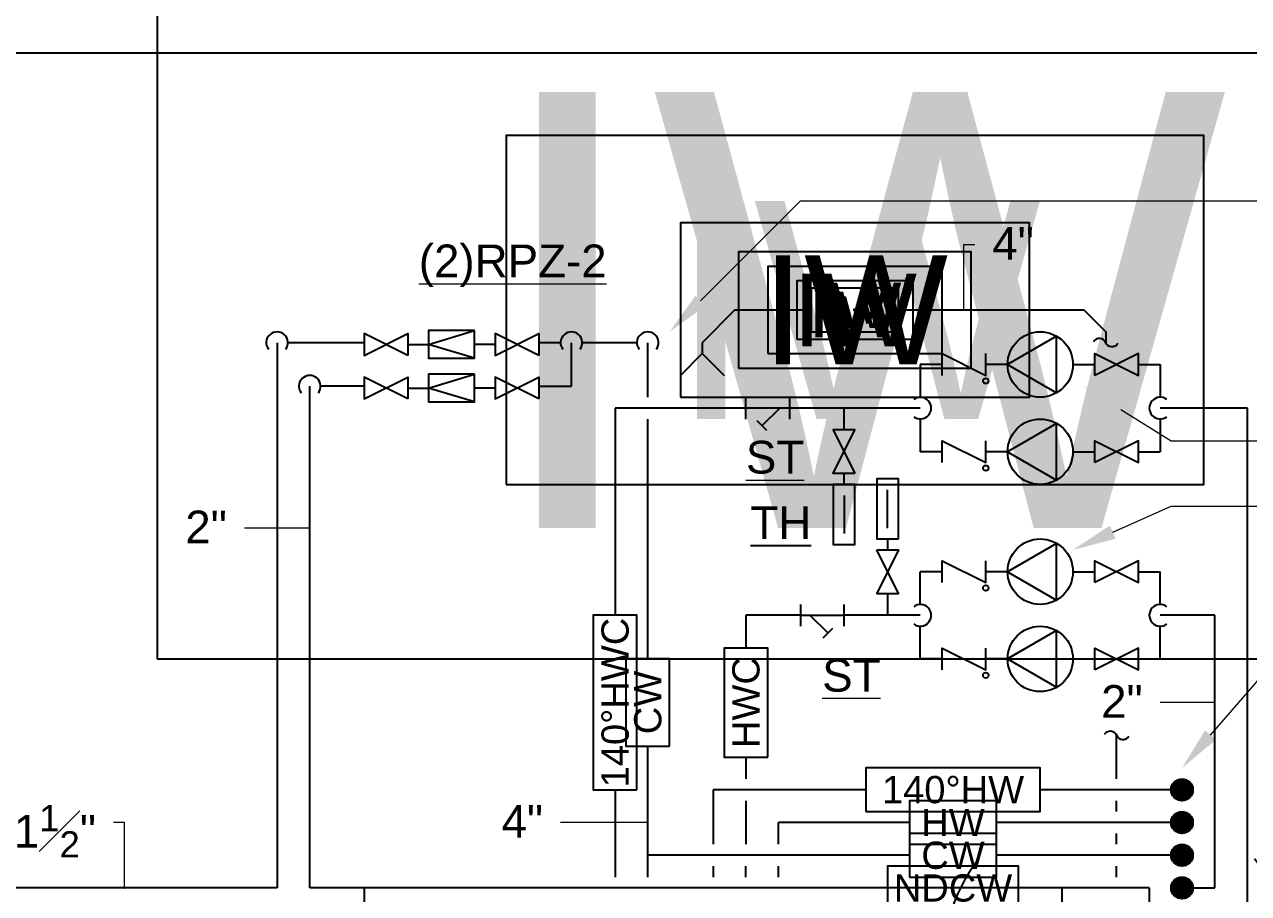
# Model space of a CAD drawing. Extents: x -6836 to 13740, y -142 to 3166.
# Drawn here: x 1178.8 to 1347.2, y 1107.7 to 1227.3 of the extents above; entities that cross this region are included whole.
import ezdxf
from ezdxf import colors
from ezdxf.entities.mleader import LeaderData, LeaderLine
from ezdxf.enums import TextEntityAlignment as Align
from ezdxf.math import Vec2, Vec3

# ---------------------------------------------------------------- set-up
doc = ezdxf.new("R2010")
doc.units = 0
doc.header["$LTSCALE"] = 18
doc.header["$MEASUREMENT"] = 0
doc.layers.add('G-ANNO-TEXT', color=70, linetype='Continuous', lineweight=0)
for name, color, linetype in [('P-14HW-N', 3, 'Continuous'), ('P-14HW-N @ 48', 3, 'Continuous'), ('P-14HW-N @ 768', 3, 'Continuous'), ('P-14HWC-N', 6, 'Continuous'), ('P-14HWC-N @ 48', 6, 'Continuous'), ('P-ANNO-TEXT', 70, 'Continuous'), ('P-CW-N', 4, 'Continuous'), ('P-CW-N @ 48', 4, 'Continuous'), ('P-EQMT-N @ 48', 3, 'Continuous'), ('P-HW-N', 1, 'Continuous'), ('P-HW-N @ 48', 1, 'Continuous'), ('P-HWC-N', 2, 'Continuous'), ('P-HWC-N @ 48', 2, 'Continuous'), ('P-IW-N', 1, 'Continuous'), ('P-IW-N @ 1 (1)', 1, 'Continuous'), ('P-IW-N @ 1 (2)', 1, 'Continuous'), ('P-IW-N @ 12', 1, 'Continuous'), ('P-IW-N @ 128', 1, 'Continuous'), ('P-IW-N @ 16', 1, 'Continuous'), ('P-IW-N @ 192', 1, 'Continuous'), ('P-IW-N @ 2', 1, 'Continuous'), ('P-IW-N @ 24', 1, 'Continuous'), ('P-IW-N @ 384', 1, 'Continuous'), ('P-IW-N @ 4', 1, 'Continuous'), ('P-IW-N @ 48', 1, 'Continuous'), ('P-IW-N @ 64', 1, 'Continuous'), ('P-IW-N @ 768', 1, 'Continuous'), ('P-IW-N @ 8', 1, 'Continuous'), ('P-IW-N @ 96', 1, 'Continuous'), ('P-NDCW-N', 4, 'Continuous'), ('P-NDCW-N @ 48', 4, 'Continuous')]:
    doc.layers.add(name, color=color, linetype=linetype)
doc.styles.add('Arial', font='arial.ttf')
doc.dimstyles.new('Loop048', dxfattribs={"dimscale": 0, "dimtxt": 0.09375, "dimasz": 0.03125, "dimexe": 0.0625, "dimexo": 0.0625, "dimgap": 0.09375, "dimtad": 1, "dimdec": 4, "dimzin": 3, "dimdsep": 46, "dimlunit": 4, "dimtxsty": 'Arial', "dimblk": 'OBLIQUE', "dimcen": 0.09375, "dimdle": 0.0625, "dimclrd": 256, "dimclre": 256, "dimclrt": 256, "dimadec": 4, "dimazin": 0, "dimtfac": 0.8, "dimtdec": 4, "dimtix": 1, "dimtofl": 0, "dimtmove": 1, "dimatfit": 0, "dimldrblk": 'LeaderNoteBlock', "dimfxl": 1, "dimfrac": 1, "dimtolj": 1, "dimtzin": 0, "dimlwd": -1, "dimlwe": -1, "dimarcsym": 0})

# ---------------------------------------------------------------- blocks, each defined once
blk = doc.blocks.new('IN LINE PUMP')
blk.add_lwpolyline([(0.09375, 0), (-0.046875, 0.08118988160479113), (-0.046875, -0.08118988160479113)], close=True)
blk.add_circle((0, 0), 0.09375)
blk = doc.blocks.new('PLMB BALL VALVES')
at = {"linetype": 'Continuous'}
blk.add_lwpolyline([(-0.06249999999977263, -0.03124999999991473), (-0.06249999999977263, 0.03124999999991463), (0.0625, -0.03124999999991473), (0.0625, 0.03124999999991472), (-0.06249999999977263, -0.03124999999991473)], dxfattribs=at)
blk = doc.blocks.new('CHECK VALVE')
at = {"linetype": 'Continuous'}
blk.add_lwpolyline([(0.0625, 0.0625, 0, 0.02734375, 0), (0.004140429033668624, 0.0625, 0, 0, 0), (0.004140429033668624, 0.0625, 0, 0, 0), (-0.06249999999977263, 0.0625, 0, 0, 0)], format="xyseb", dxfattribs=at)
blk.add_lwpolyline([(0.0625, 0.03125), (0.0625, -0.03125), (-0.0625, 0.03125), (-0.0625, -0.03125)], dxfattribs=at)
blk.add_circle((-0.0625, 0.046875), 0.007812499999988433, dxfattribs=at)
blk = doc.blocks.new('*U3')
at = {"linetype": 'Continuous'}
blk.add_arc((0, 0), 0.03111555437015312, 232.5669694738212, 127.4330305261797, dxfattribs=at)
blk = doc.blocks.new('REDUCED PRESSURE BACKFLOW PREVENTER w-VALVES')
at = {"linetype": 'Continuous'}
for p, q in [((-0.1250000000002274, 0), (-0.066317960375045, 0)), ((0.1250000000002274, 0), (0.066317960375045, 0))]:
    blk.add_line(p, q, dxfattribs=at)
blk.add_lwpolyline([(-0.066317960375045, -0.03979077622534533), (0.066317960375045, -0.03979077622534533), (0.066317960375045, 0.03979077622534533), (-0.066317960375045, 0.03979077622534533)], close=True, dxfattribs=at)
for points in [[(-0.066317960375045, 0.03979077622534533), (0.066317960375045, 0), (-0.066317960375045, -0.03979077622534533)], [(-0.25, 0.03124999999991477), (-0.1250000000002274, -0.0312499999999147), (-0.1250000000002274, 0.03124999999991477), (-0.25, -0.0312499999999147), (-0.25, 0.03124999999991477)], [(0.1250000000002274, 0.03124999999991473), (0.25, -0.03124999999991473), (0.25, 0.03124999999991473), (0.1250000000002274, -0.03124999999991473), (0.1250000000002274, 0.03124999999991473)]]:
    blk.add_lwpolyline(points, dxfattribs=at)
blk = doc.blocks.new('_Oblique')
at = {"color": 0, "linetype": 'ByBlock', "lineweight": -2}
blk.add_line((-0.5, -0.5), (0.5, 0.5), dxfattribs=at)
blk = doc.blocks.new('LeaderNoteBlock')
blk.add_ellipse((0, 0), major_axis=(1, -1.836909530733566e-16), ratio=0.2499999999998295, start_param=5.387520513321723, end_param=10.32044275462724)
blk = doc.blocks.new('*U36')
h = blk.add_hatch()
h.set_pattern_fill('ANSI31', color=256, scale=0.025, angle=135)
h.set_pattern_definition([(180, (0, 0), (-4.336808689942018e-19, -0.003125), [])])
edge = h.paths.add_edge_path()
edge.add_arc((-3.469446951953614e-18, -6.938893903907228e-18), 0.03125000000000001, 0, 360)
blk.add_circle((0, 0), 0.03125)
blk = doc.blocks.new('*U18')
at = {"layer": 'DEFPOINTS'}
blk.add_lwpolyline([(-0.25, -0.06249999999999999), (0.25, -0.0625), (0.25, 0.0625), (-0.25, 0.0625)], close=True, dxfattribs=at)
at = {"insert": (-5.551115123125783e-17, 0.03956876705320601), "char_height": 0.078125, "width": 0.2237833603342428, "attachment_point": 2, "style": 'Arial'}
blk.add_mtext('140%%DHW', dxfattribs=at)
blk = doc.blocks.new('*U39')
at = {"layer": 'DEFPOINTS'}
blk.add_lwpolyline([(-0.125, -0.0625), (0.125, -0.0625), (0.125, 0.0625), (-0.125, 0.0625)], close=True, dxfattribs=at)
at = {"style": 'Arial'}
blk.add_text('HW', height=0.078125, dxfattribs=at).set_placement((-3.713743472833174e-17, 0), align=Align.MIDDLE)
blk = doc.blocks.new('*U17')
at = {"layer": 'DEFPOINTS'}
blk.add_lwpolyline([(-0.125, -0.0625), (0.125, -0.0625), (0.125, 0.0625), (-0.125, 0.0625)], close=True, dxfattribs=at)
at = {"style": 'Arial'}
blk.add_text('CW', height=0.078125, dxfattribs=at).set_placement((-3.686292673615752e-17, 2.775557561562891e-17), align=Align.MIDDLE)
blk = doc.blocks.new('*U30')
at = {"layer": 'DEFPOINTS'}
blk.add_lwpolyline([(-0.25, -0.06249999999999999), (0.25, -0.0625), (0.25, 0.0625), (-0.25, 0.0625)], close=True, dxfattribs=at)
at = {"insert": (-1.110223024625157e-16, 0.03903585436562074), "char_height": 0.078125, "width": 0.3407139839491038, "attachment_point": 2, "style": 'Arial'}
blk.add_mtext('140%%DHWC', dxfattribs=at)
blk = doc.blocks.new('*U16')
at = {"layer": 'DEFPOINTS'}
blk.add_lwpolyline([(-0.15625, -0.0625), (0.15625, -0.0625), (0.15625, 0.0625), (-0.15625, 0.0625)], close=True, dxfattribs=at)
at = {"style": 'Arial'}
blk.add_text('HWC', height=0.078125, dxfattribs=at).set_placement((-6.572811999932464e-17, 0), align=Align.MIDDLE)
blk = doc.blocks.new('*U84')
at = {"layer": 'DEFPOINTS'}
blk.add_lwpolyline([(-0.1875, -0.06249999999999999), (0.1875, -0.0625), (0.1875, 0.0625), (-0.1875, 0.0625)], close=True, dxfattribs=at)
at = {"style": 'Arial'}
blk.add_text('NDCW', height=0.078125, dxfattribs=at).set_placement((-8.219560710945029e-17, 0), align=Align.MIDDLE)
blk = doc.blocks.new('STRAINER')
for p, q in [((-0.062499, 0.03124996875000099), (-0.062499, -0.031249968750001)), ((-0.062499, 0), (0.062499, 0)), ((-0.03513447835505713, 0), (0.01637174842314646, -0.05035250101931127)), ((0.0625, -0.03125000000000001), (0.0625, 0.03125)), ((0.002561082913776099, -0.06416316652868165), (0.03018241393251683, -0.0365418355099409))]:
    blk.add_line(p, q)
blk = doc.blocks.new('*U2911')
at = {"layer": 'P-14HW-N @ 768', "linetype": 'ByBlock', "lineweight": -2, "xscale": 768, "yscale": 768, "zscale": 768, "rotation": 90}
blk.add_blockref('*U18', (1273.5, 916.5), dxfattribs=at)
blk = doc.blocks.new('continuation')
blk.add_lwpolyline([(-0.002788043109108726, -0.03465576865603624, -0.6251024259306418), (4.252908789026399e-13, 1.409705685517793e-13, 0.6251024259306432), (0.002788043109534089, 0.03465576865617724)], format="xyb")
blk = doc.blocks.new('*U65')
at = {"layer": 'DEFPOINTS'}
blk.add_lwpolyline([(-0.125, -0.06249999999999999), (0.125, -0.06249999999999998), (0.125, 0.06250000000000003), (-0.125, 0.0625)], close=True, dxfattribs=at)
at = {"style": 'Arial'}
blk.add_text('IW', height=0.078125, dxfattribs=at).set_placement((-9.393444791544109e-18, 0), align=Align.MIDDLE)
blk = doc.blocks.new('*U2936')
at = {"layer": 'P-IW-N @ 1 (1)', "linetype": 'ByBlock', "lineweight": -2}
blk.add_blockref('*U65', (1293, 1188), dxfattribs=at)
at = {"layer": 'P-IW-N @ 1 (2)', "linetype": 'ByBlock', "lineweight": -2}
blk.add_blockref('*U65', (1293, 1188), dxfattribs=at)
at = {"layer": 'P-IW-N @ 128', "linetype": 'ByBlock', "lineweight": -2, "xscale": 128, "yscale": 128, "zscale": 128}
blk.add_blockref('*U65', (1293, 1188), dxfattribs=at)
at = {"layer": 'P-IW-N @ 192', "linetype": 'ByBlock', "lineweight": -2, "xscale": 192, "yscale": 192, "zscale": 192}
blk.add_blockref('*U65', (1293, 1188), dxfattribs=at)
at = {"layer": 'P-IW-N @ 384', "linetype": 'ByBlock', "lineweight": -2, "xscale": 384, "yscale": 384, "zscale": 384}
blk.add_blockref('*U65', (1293, 1188), dxfattribs=at)
at = {"layer": 'P-IW-N @ 48', "linetype": 'ByBlock', "lineweight": -2, "xscale": 48, "yscale": 48, "zscale": 48}
blk.add_blockref('*U65', (1293, 1188), dxfattribs=at)
at = {"layer": 'P-IW-N @ 64', "linetype": 'ByBlock', "lineweight": -2, "xscale": 64, "yscale": 64, "zscale": 64}
blk.add_blockref('*U65', (1293, 1188), dxfattribs=at)
at = {"layer": 'P-IW-N @ 768', "linetype": 'ByBlock', "lineweight": -2, "xscale": 768, "yscale": 768, "zscale": 768}
blk.add_blockref('*U65', (1293, 1188), dxfattribs=at)
at = {"layer": 'P-IW-N @ 96', "linetype": 'ByBlock', "lineweight": -2, "xscale": 96, "yscale": 96, "zscale": 96}
blk.add_blockref('*U65', (1293, 1188), dxfattribs=at)
blk = doc.blocks.new('*U2937')
at = {"layer": 'P-IW-N @ 1 (1)', "rotation": 270}
blk.add_blockref('*U3', (1329, 1098), dxfattribs=at)
at = {"layer": 'P-IW-N @ 1 (2)', "rotation": 270}
blk.add_blockref('*U3', (1329, 1098), dxfattribs=at)
at = {"layer": 'P-IW-N @ 12', "xscale": 12, "yscale": 12, "zscale": 12, "rotation": 270}
blk.add_blockref('*U3', (1329, 1098), dxfattribs=at)
at = {"layer": 'P-IW-N @ 128', "xscale": 128, "yscale": 128, "zscale": 128, "rotation": 270}
blk.add_blockref('*U3', (1329, 1098), dxfattribs=at)
at = {"layer": 'P-IW-N @ 16', "xscale": 16, "yscale": 16, "zscale": 16, "rotation": 270}
blk.add_blockref('*U3', (1329, 1098), dxfattribs=at)
at = {"layer": 'P-IW-N @ 192', "xscale": 192, "yscale": 192, "zscale": 192, "rotation": 270}
blk.add_blockref('*U3', (1329, 1098), dxfattribs=at)
at = {"layer": 'P-IW-N @ 2', "xscale": 2, "yscale": 2, "zscale": 2, "rotation": 270}
blk.add_blockref('*U3', (1329, 1098), dxfattribs=at)
at = {"layer": 'P-IW-N @ 24', "xscale": 24, "yscale": 24, "zscale": 24, "rotation": 270}
blk.add_blockref('*U3', (1329, 1098), dxfattribs=at)
at = {"layer": 'P-IW-N @ 384', "xscale": 384, "yscale": 384, "zscale": 384, "rotation": 270}
blk.add_blockref('*U3', (1329, 1098), dxfattribs=at)
at = {"layer": 'P-IW-N @ 4', "xscale": 4, "yscale": 4, "zscale": 4, "rotation": 270}
blk.add_blockref('*U3', (1329, 1098), dxfattribs=at)
at = {"layer": 'P-IW-N @ 48', "xscale": 48, "yscale": 48, "zscale": 48, "rotation": 270}
blk.add_blockref('*U3', (1329, 1098), dxfattribs=at)
at = {"layer": 'P-IW-N @ 64', "xscale": 64, "yscale": 64, "zscale": 64, "rotation": 270}
blk.add_blockref('*U3', (1329, 1098), dxfattribs=at)
at = {"layer": 'P-IW-N @ 768', "xscale": 768, "yscale": 768, "zscale": 768, "rotation": 270}
blk.add_blockref('*U3', (1329, 1098), dxfattribs=at)
at = {"layer": 'P-IW-N @ 8', "xscale": 8, "yscale": 8, "zscale": 8, "rotation": 270}
blk.add_blockref('*U3', (1329, 1098), dxfattribs=at)
at = {"layer": 'P-IW-N @ 96', "xscale": 96, "yscale": 96, "zscale": 96, "rotation": 270}
blk.add_blockref('*U3', (1329, 1098), dxfattribs=at)
blk = doc.blocks.new('*U150')
at = {"color": 7, "linetype": 'Continuous'}
blk.add_line((-2.841405538766441e-14, 0.1250000039999577), (-2.84107115793081e-14, 0.3437500110003384), dxfattribs=at)
at = {"linetype": 'Continuous'}
blk.add_line((-2.841788240903421e-14, 0.06250000199997885), (-2.842170943040401e-14, 1.740270297748306e-30), dxfattribs=at)
blk.add_lwpolyline([(-0.06250000200000727, 0.06250000199997885), (-0.06250000200000726, 0.4062500130003172), (0.06250000200000728, 0.4062500130003172), (0.06250000200000727, 0.06250000199997885)], close=True, dxfattribs=at)

msp = doc.modelspace()

# ---------------------------------------------------------------- linework, layer by layer
at = {"layer": 'DEFPOINTS'}
msp.add_lwpolyline([(551.4790223701315, 793.0418214342955), (1470.391652818645, 793.0418214342955), (1470.391652818645, 1223.314600514794), (551.4790223701315, 1223.314600514794)], close=True, dxfattribs=at)
at = {"layer": 'P-14HW-N'}
for p, q in [((1273.5, 1122), (1273.5, 1114.5)), ((1294.5, 1122), (1273.5, 1122)), ((1336.5, 1122), (1318.5, 1122)), ((1273.5, 1111.5), (1273.5, 1110))]:
    msp.add_line(p, q, dxfattribs=at)
at = {"layer": 'P-14HWC-N'}
for p, q in [((1260, 1174.5), (1260, 1146)), ((1347, 1099.5), (1347, 1174.5)), ((1305, 1152), (1302, 1152)), ((1302, 1147.5), (1302, 1152)), ((1314, 1152), (1311, 1152)), ((1323, 1152), (1326, 1152)), ((1332, 1152), (1335, 1152)), ((1335, 1147.5), (1335, 1152)), ((1285.5, 1146), (1278, 1146)), ((1302, 1146), (1291.5, 1146)), ((1342.5, 1146), (1335, 1146)), ((1302, 1140), (1302, 1144.5)), ((1335, 1140), (1335, 1144.5)), ((1305, 1140), (1302, 1140)), ((1314, 1140), (1311, 1140)), ((1323, 1140), (1326, 1140)), ((1332, 1140), (1335, 1140)), ((1260, 1122), (1260, 1110))]:
    msp.add_line(p, q, dxfattribs=at)
at = {"layer": 'P-CW-N'}
for p, q in [((1252.5, 1183.5), (1249.5, 1183.5)), ((1254, 1177.5), (1254, 1183.5)), ((1263, 1183.5), (1255.5, 1183.5)), ((1264.5, 1176), (1264.5, 1183.5)), ((1249.5, 1177.5), (1254, 1177.5)), ((1291.5, 1171.5), (1291.5, 1174.5)), ((1264.5, 1140), (1264.5, 1173)), ((1297.5, 1149), (1297.5, 1146)), ((1264.5, 1110), (1264.5, 1128)), ((1300.5, 1113), (1264.5, 1113)), ((1336.5, 1113), (1312.5, 1113))]:
    msp.add_line(p, q, dxfattribs=at)
at = {"layer": 'P-HW-N'}
for p, q in [((1282.5, 1114.5), (1282.5, 1117.5)), ((1300.5, 1117.5), (1282.5, 1117.5)), ((1336.5, 1117.5), (1312.5, 1117.5)), ((1282.5, 1110), (1282.5, 1111.5))]:
    msp.add_line(p, q, dxfattribs=at)
at = {"layer": 'P-HWC-N'}
for p, q in [((1305, 1180.5), (1302, 1180.5)), ((1302, 1180.5), (1302, 1176)), ((1314, 1180.5), (1311, 1180.5)), ((1323, 1180.5), (1326, 1180.5)), ((1332, 1180.5), (1335, 1180.5)), ((1335, 1180.5), (1335, 1176)), ((1278, 1174.5), (1260, 1174.5)), ((1302, 1174.5), (1284, 1174.5)), ((1347, 1174.5), (1335, 1174.5)), ((1302, 1173), (1302, 1168.5)), ((1335, 1173), (1335, 1168.5)), ((1305, 1168.5), (1302, 1168.5)), ((1314, 1168.5), (1311, 1168.5)), ((1323, 1168.5), (1326, 1168.5)), ((1332, 1168.5), (1335, 1168.5)), ((1278, 1146), (1278, 1141.488)), ((1342.5, 1108.5), (1342.5, 1146)), ((1278, 1126.512), (1278, 1123.5)), ((1278, 1120.5), (1278, 1114.5)), ((1278, 1110), (1278, 1111.5)), ((1339.5, 1108.5), (1342.5, 1108.5))]:
    msp.add_line(p, q, dxfattribs=at)
at = {"layer": 'P-IW-N'}
for p, q in [((1276.5, 1188), (1272, 1183.5)), ((1276.5, 1188), (1287, 1188)), ((1299, 1188), (1324.5, 1188)), ((1324.5, 1188), (1327.5, 1185)), ((1327.5, 1185), (1327.5, 1183.5)), ((1272, 1183.5), (1272, 1182)), ((1269, 1179), (1272, 1182)), ((1272, 1182), (1275, 1179)), ((1329, 1123.5), (1329, 1129.5)), ((1329, 1119), (1329, 1120.5)), ((1329, 1114.5), (1329, 1116)), ((1329, 1110), (1329, 1111.5))]:
    msp.add_line(p, q, dxfattribs=at)
at = {"layer": 'P-NDCW-N'}
for p, q in [((1213.5, 1183.5), (1213.5, 1108.5)), ((1225.5, 1183.5), (1215, 1183.5)), ((1218, 1108.5), (1218, 1177.5)), ((1225.5, 1177.5), (1219.5, 1177.5)), ((1213.5, 1108.5), (1149, 1108.5)), ((1297.5, 1108.5), (1218, 1108.5)), ((1333.5, 1108.5), (1315.5, 1108.5)), ((1333.5, 1108.5), (1333.5, 1105.5))]:
    msp.add_line(p, q, dxfattribs=at)

# ---------------------------------------------------------------- block references
at = {"layer": 'P-14HW-N'}
msp.add_blockref('*U2911', (0, 0), dxfattribs=at)
at = {"layer": 'P-14HW-N @ 48', "linetype": 'ByBlock', "lineweight": -2, "xscale": 48, "yscale": 48, "zscale": 48}
msp.add_blockref('*U18', (1306.5, 1122), dxfattribs=at)
at = {"layer": 'P-14HW-N @ 48', "xscale": 48, "yscale": 48, "zscale": 48}
msp.add_blockref('*U36', (1338, 1122), dxfattribs=at)
at = {"layer": 'P-14HWC-N @ 48', "xscale": 48, "yscale": 48, "zscale": 48, "rotation": 180}
for name, p in [('IN LINE PUMP', (1318.5, 1152)), ('CHECK VALVE', (1308, 1152)), ('*U3', (1335, 1146)), ('IN LINE PUMP', (1318.5, 1140)), ('CHECK VALVE', (1308, 1140))]:
    msp.add_blockref(name, p, dxfattribs=at)
at = {"layer": 'P-14HWC-N @ 48', "xscale": 48, "yscale": 48, "zscale": 48}
for name, p in [('PLMB BALL VALVES', (1329, 1152)), ('STRAINER', (1288.5, 1146)), ('*U3', (1302, 1146)), ('PLMB BALL VALVES', (1329, 1140))]:
    msp.add_blockref(name, p, dxfattribs=at)
at = {"layer": 'P-14HWC-N @ 48', "linetype": 'ByBlock', "lineweight": -2, "xscale": 48, "yscale": 48, "zscale": 48, "rotation": 90}
msp.add_blockref('*U30', (1260, 1134), dxfattribs=at)
at = {"layer": 'P-CW-N @ 48'}
for name, p, xscale, yscale, zscale, rotation in [('REDUCED PRESSURE BACKFLOW PREVENTER w-VALVES', (1237.5, 1183.257198477002), 48, 48, 48, 180), ('*U3', (1254, 1183.5), 48.00000000000002, 48.00000000000002, 48.00000000000002, 89.99999999999999), ('*U3', (1264.5, 1183.5), 48, 48, 48, 89.99999999999999), ('REDUCED PRESSURE BACKFLOW PREVENTER w-VALVES', (1237.5, 1177.257198477002), 48, 48, 48, 180), ('PLMB BALL VALVES', (1291.5, 1168.5), 48, 48, 48, 90), ('PLMB BALL VALVES', (1297.5, 1152), 48, 48, 48, 270), ('*U36', (1338, 1113), 48, 48, 48, 180)]:
    msp.add_blockref(name, p, dxfattribs=dict(at, xscale=xscale, yscale=yscale, zscale=zscale, rotation=rotation))
at = {"layer": 'P-CW-N @ 48', "linetype": 'ByBlock', "lineweight": -2, "xscale": 48, "yscale": 48, "zscale": 48, "rotation": 90}
msp.add_blockref('*U17', (1264.5, 1134), dxfattribs=at)
at = {"layer": 'P-CW-N @ 48', "linetype": 'ByBlock', "lineweight": -2, "xscale": 48, "yscale": 48, "zscale": 48}
msp.add_blockref('*U17', (1306.5, 1113), dxfattribs=at)
at = {"layer": 'P-EQMT-N @ 48', "xscale": -24, "yscale": 24, "zscale": 24, "rotation": 180}
msp.add_blockref('*U150', (1291.500000000001, 1165.5), dxfattribs=at)
at = {"layer": 'P-EQMT-N @ 48', "xscale": -24, "yscale": 24, "zscale": 24}
msp.add_blockref('*U150', (1297.499999999999, 1155), dxfattribs=at)
at = {"layer": 'P-HW-N @ 48', "linetype": 'ByBlock', "lineweight": -2, "xscale": 48, "yscale": 48, "zscale": 48}
msp.add_blockref('*U39', (1306.5, 1117.5), dxfattribs=at)
at = {"layer": 'P-HW-N @ 48', "xscale": 48, "yscale": 48, "zscale": 48}
msp.add_blockref('*U36', (1338, 1117.5), dxfattribs=at)
at = {"layer": 'P-HWC-N @ 48', "xscale": 48, "yscale": 48, "zscale": 48, "rotation": 180}
for name, p in [('IN LINE PUMP', (1318.5, 1180.5)), ('CHECK VALVE', (1308, 1180.5)), ('*U3', (1335, 1174.5)), ('IN LINE PUMP', (1318.5, 1168.5)), ('CHECK VALVE', (1308, 1168.5)), ('*U36', (1338, 1108.5))]:
    msp.add_blockref(name, p, dxfattribs=at)
at = {"layer": 'P-HWC-N @ 48', "yscale": 48, "zscale": 48}
for name, p, xscale in [('PLMB BALL VALVES', (1329, 1180.5), 48), ('STRAINER', (1281, 1174.5), -48), ('*U3', (1302, 1174.5), 48), ('PLMB BALL VALVES', (1329, 1168.5), 48)]:
    msp.add_blockref(name, p, dxfattribs=dict(at, xscale=xscale))
at = {"layer": 'P-HWC-N @ 48', "linetype": 'ByBlock', "lineweight": -2, "xscale": 48, "yscale": 48, "zscale": 48, "rotation": 90}
msp.add_blockref('*U16', (1278, 1134), dxfattribs=at)
at = {"layer": 'P-IW-N'}
for name in ['*U2936', '*U2937']:
    msp.add_blockref(name, (0, 0), dxfattribs=at)
at = {"layer": 'P-IW-N @ 48', "xscale": 48, "yscale": 48, "zscale": 48}
for p, rotation in [((1327.5, 1183.5), 90), ((1329, 1129.5), 270)]:
    msp.add_blockref('continuation', p, dxfattribs=dict(at, rotation=rotation))
at = {"layer": 'P-NDCW-N @ 48', "xscale": 48.00000000000002, "yscale": 48.00000000000002, "zscale": 48.00000000000002, "rotation": 89.99999999999999}
for p in [(1213.5, 1183.5), (1218, 1177.5)]:
    msp.add_blockref('*U3', p, dxfattribs=at)
at = {"layer": 'P-NDCW-N @ 48', "linetype": 'ByBlock', "lineweight": -2, "xscale": 48, "yscale": 48, "zscale": 48}
msp.add_blockref('*U84', (1306.5, 1108.5), dxfattribs=at)

# ---------------------------------------------------------------- texts
at = {"layer": 'G-ANNO-TEXT', "char_height": 4.5, "style": 'Arial'}
for s, width, insert, attachment_point in [('4"', 51.59999999999991, (1311.9, 1199.4), 1), ('{\\L(2)RPZ-2}', 43.5, (1233, 1197), 1), ('{\\LST}', 36, (1278, 1170), 1), ('2"', 18.59999999999991, (1206.6, 1160.4), 3), ('{\\LST}', 36, (1288.5, 1140), 1), ('2"', 12.59999999999991, (1332.6, 1136.4), 3), ('\\A1;1{\\H0.8x;\\S1#2;}"', 35.09999999999991, (1188.6, 1119.9), 3), ('4"', 44.09999999999991, (1250.1, 1119.9), 3)]:
    msp.add_mtext_dynamic_manual_height_columns(s, width=width, gutter_width=22.5, heights=[0], dxfattribs=dict(at, insert=insert, attachment_point=attachment_point))
at = {"layer": 'P-ANNO-TEXT', "insert": (1287, 1161), "char_height": 4.5, "attachment_point": 3, "style": 'Arial'}
msp.add_mtext_dynamic_manual_height_columns('{\\LTH}', width=60, gutter_width=22.5, heights=[0], dxfattribs=at)

# ---------------------------------------------------------------- leaders
at = {"layer": 'G-ANNO-TEXT'}
for points in [[(1308, 1188), (1308, 1197), (1309.5, 1197)], [(1218, 1158), (1210.5, 1158), (1209, 1158)], [(1342.5, 1134), (1338, 1134), (1335, 1134)], [(1192.5, 1108.5), (1192.5, 1117.5), (1191, 1117.5)], [(1264.5, 1117.5), (1258.5, 1117.5), (1252.5, 1117.5)]]:
    msp.add_leader(points, dimstyle='Loop048', override={"dimscale": 0}, dxfattribs=at)
ml = msp.add_multileader_mtext('Standard', dxfattribs=at)
ml.set_content('2"CW-DROP\\P2"NDCW CAPPED FOR HVAC', color=256, style='Arial')
ml.set_leader_properties(color=256, linetype='ByLayer', lineweight=-1)
ml.build(insert=Vec2(0, 0))
ml.multileader.update_dxf_attribs({"has_dogleg": 0, "dogleg_length": 0.125, "arrow_head_size": 6, "scale": 48})
ctx = ml.context
ctx.base_point, ctx.scale, ctx.char_height, ctx.arrow_head_size, ctx.landing_gap_size, ctx.plane_origin = Vec3(1371, 1203), 48, 4.5, 6, 1.5, Vec3(1267.5, 1185)
notes = []
notes.append((ctx, [(0, (1, 1, 0), (1365, 1203), (1, 0), 6, [(0, [(1267.5, 1185), (1285.5, 1203)], 0, [])])]))
ctx.mtext.insert, ctx.mtext.flow_direction = Vec3(1372.5, 1205.288369713506), 5
ml = msp.add_multileader_mtext('Standard', dxfattribs=at)
ml.set_content('{\\LHWCP-1} & {\\LHWCP-2} ', color=256, style='Arial')
ml.set_leader_properties(color=256, linetype='ByLayer', lineweight=-1)
ml.build(insert=Vec2(0, 0))
ml.multileader.update_dxf_attribs({"has_dogleg": 0, "dogleg_length": 0.125, "arrow_head_size": 6, "scale": 48})
ctx = ml.context
ctx.base_point, ctx.scale, ctx.char_height, ctx.arrow_head_size, ctx.landing_gap_size, ctx.plane_origin = Vec3(1371, 1170), 48, 4.5, 6, 1.5, Vec3(1338, 1167)
notes.append((ctx, [(0, (1, 1, 0), (1365, 1170), (1, 0), 6, [(0, [(1324.5, 1177.5), (1336.5, 1170)], 0, [])])]))
ctx.mtext.insert, ctx.mtext.flow_direction = Vec3(1372.5, 1172.7), 5
ml = msp.add_multileader_mtext('Standard', dxfattribs=at)
ml.set_content('{\\LHWCP-3} & {\\LHWCP-4} ', color=256, style='Arial')
ml.set_leader_properties(color=256, linetype='ByLayer', lineweight=-1)
ml.build(insert=Vec2(0, 0))
ml.multileader.update_dxf_attribs({"has_dogleg": 0, "dogleg_length": 0.125, "arrow_head_size": 6, "scale": 48})
ctx = ml.context
ctx.base_point, ctx.scale, ctx.char_height, ctx.arrow_head_size, ctx.landing_gap_size, ctx.plane_origin = Vec3(1371, 1161), 48, 4.5, 6, 1.5, Vec3(1338, 1153.5)
notes.append((ctx, [(0, (1, 1, 0), (1365, 1161), (1, 0), 6, [(0, [(1323, 1155), (1336.5, 1161)], 0, [])])]))
ctx.mtext.insert, ctx.mtext.flow_direction = Vec3(1372.5, 1163.7), 5
ml = msp.add_multileader_mtext('Standard', dxfattribs=at)
ml.set_content('\\A1;1{\\H0.8x;\\S1#2;}"140%%DHWR\\P4"HWR\\P4"CWR\\P2"HWCR\\P6"G (5,800 CFH)\\P1"140%%DHWCR\\P2"NDCW-TO CHILLER', color=256, style='Arial')
ml.set_leader_properties(color=256, linetype='ByLayer', lineweight=-1)
ml.build(insert=Vec2(0, 0))
ml.multileader.update_dxf_attribs({"has_dogleg": 0, "dogleg_length": 0.125, "arrow_head_size": 6, "scale": 48})
ctx = ml.context
ctx.base_point, ctx.scale, ctx.char_height, ctx.arrow_head_size, ctx.landing_gap_size, ctx.plane_origin = Vec3(1371, 1147.5), 48, 4.5, 6, 1.5, Vec3(1338, 1125)
notes.append((ctx, [(0, (1, 1, 0), (1365, 1147.5), (1, 0), 6, [(0, [(1338, 1125), (1357.5, 1147.5)], 0, [])])]))
ctx.mtext.insert, ctx.mtext.flow_direction = Vec3(1372.5, 1149.788369713506), 5
for ctx, leaders in notes:
    for number, flags, end, landing, length, lines in leaders:
        leader = LeaderData()
        leader.index, (leader.has_last_leader_line, leader.has_dogleg_vector, leader.attachment_direction) = number, flags
        leader.last_leader_point, leader.dogleg_vector, leader.dogleg_length = Vec3(end), Vec3(landing), length
        for number, points, colour, breaks in lines:
            line = LeaderLine()
            line.index, line.vertices, line.color, line.breaks = number, Vec3.list(points), colors.encode_raw_color(colour), breaks
            leader.lines.append(line)
        ctx.leaders.append(leader)

doc.saveas('drawing.dxf')
